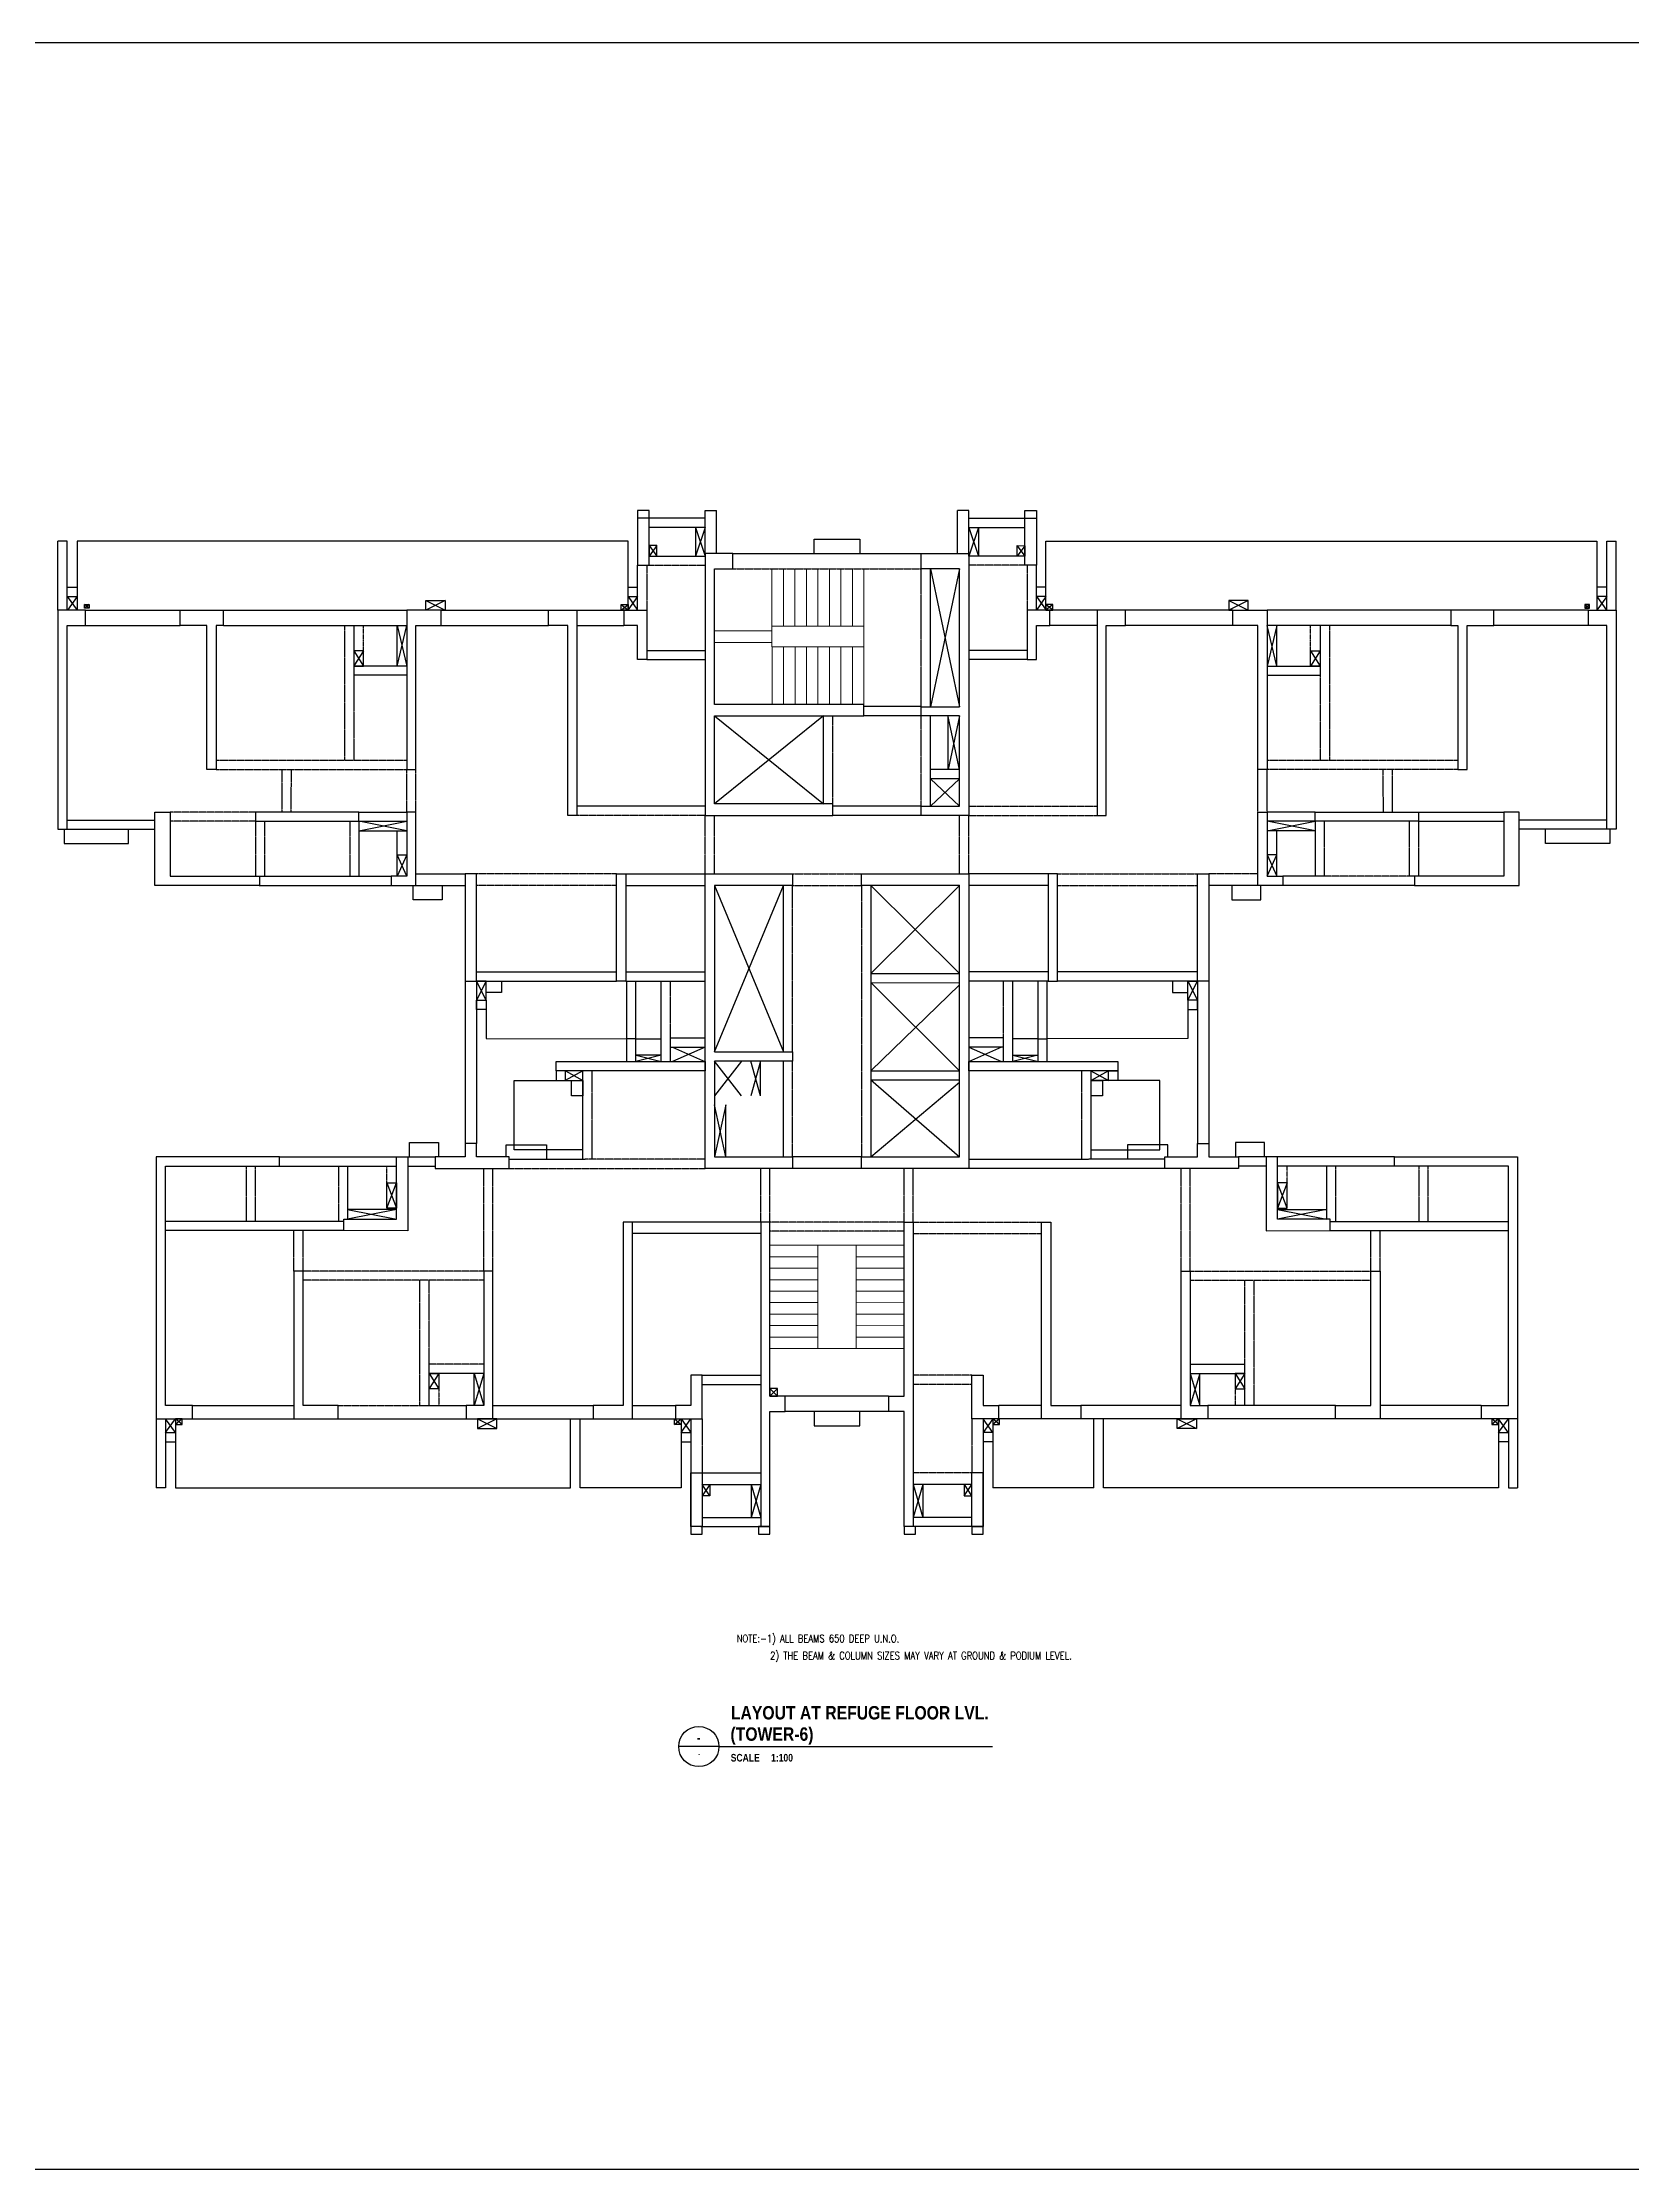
# Model space of a CAD drawing. Header units: millimetres. Extents: x 206 to 857355, y 5291 to 60826.
# Drawn here: x 399040 to 440510, y 5291 to 60826 of the extents above; entities that cross this region are included whole.
import ezdxf
from ezdxf.enums import TextEntityAlignment as Align

# ---------------------------------------------------------------- set-up
doc = ezdxf.new("R2010")
doc.units = ezdxf.units.MM
doc.header["$PDMODE"] = 35
doc.linetypes.add('HIDDEN', pattern=[0.375, 0.25, -0.125])
for name, color, linetype in [('A-REFR-TITL-100', 2, 'Continuous'), ('BEAM', 3, 'Continuous'), ('COL', 6, 'Continuous'), ('COVER', 2, 'Continuous'), ('CUT', 9, 'Continuous'), ('TEXT', 3, 'Continuous')]:
    doc.layers.add(name, color=color, linetype=linetype)
for name, color, linetype, lineweight in [('Boundary', 40, 'Continuous', 30), ('Origin', 40, 'Continuous', 30), ('S-STRS', 31, 'Continuous', 18)]:
    doc.layers.add(name, color=color, linetype=linetype, lineweight=lineweight)
doc.styles.add('Arial', font='arial.ttf', dxfattribs={"height": 125})
doc.styles.add('ARIAL-TITLE', font='arialbd.ttf')
doc.styles.add('ROMANS', font='romans.shx', dxfattribs={"width": 0.8})

# ---------------------------------------------------------------- blocks, each defined once
blk = doc.blocks.new('A-DETAIL-TITLE-100')
at = {"layer": 'A-REFR-TITL-100', "linetype": 'Continuous'}
blk.add_line((0, 0), (-1050, 0), dxfattribs=at)
blk.add_circle((-525, 0), 525, dxfattribs=at)
at = {"layer": 'A-REFR-TITL-100', "color": 4, "style": 'ARIAL-TITLE'}
for tag, p, height in [('TITLE1', (450, 937), 500), ('TITLE2', (450, 237), 500), ('SCALE1', (450, -480), 300), ('SCALE2', (2479, -480), 300)]:
    blk.add_attdef(tag, p, '', height=height, dxfattribs=at)
at = {"layer": 'A-REFR-TITL-100', "color": 4, "linetype": 'Continuous', "style": 'ARIAL-TITLE'}
blk.add_attdef('DRWG-NO', text='', height=400, dxfattribs=at).set_placement((-751, 326), align=Align.MIDDLE)
at = {"layer": 'A-REFR-TITL-100', "color": 4, "linetype": 'Continuous', "style": 'Arial', "width": 0.8}
blk.add_attdef('DRAWING-REF', text='', height=200, dxfattribs=at).set_placement((-735, -270), align=Align.MIDDLE)

msp = doc.modelspace()

# ---------------------------------------------------------------- linework, layer by layer
at = {"layer": 'A-REFR-TITL-100', "linetype": 'Continuous'}
msp.add_line((416693, 16334), (423831, 16332), dxfattribs=at)
at = {"layer": 'BEAM'}
for p, q in [((414871, 48607), (414571, 48607)), ((414571, 48607), (414571, 48408)), ((414871, 48408), (414871, 48607)), ((416335, 48407), (414871, 48408)), ((416335, 47487), (416330, 48607)), ((416330, 48607), (416630, 48607)), ((416634, 47487), (416630, 48607)), ((422916, 47486), (422920, 48607)), ((423220, 48607), (422920, 48607)), ((423215, 47486), (423220, 48607)), ((423215, 48407), (424679, 48407)), ((424679, 48407), (424679, 48607)), ((424679, 48607), (424979, 48607)), ((424979, 48607), (424979, 48407)), ((399440, 46006), (399440, 47806)), ((399680, 47806), (399440, 47806)), ((399680, 46006), (399680, 47806)), ((416335, 48167), (414871, 48168)), ((423215, 48167), (424679, 48167)), ((439870, 47805), (440110, 47805)), ((439870, 46005), (439870, 47805)), ((440110, 46005), (440110, 47805)), ((414871, 47418), (416335, 47417)), ((417055, 47485), (421975, 47485)), ((424679, 47417), (423214, 47417)), ((414571, 46005), (414571, 47177)), ((422215, 43485), (422215, 47085)), ((424979, 46004), (424979, 47177)), ((400160, 46006), (402630, 46006)), ((403755, 46006), (408546, 46006)), ((406981, 45606), (408546, 45605)), ((407161, 45605), (407161, 44305)), ((409446, 46005), (412246, 46005)), ((412986, 46005), (414220, 46005)), ((426564, 46005), (425329, 46005)), ((430104, 46005), (427304, 46005)), ((432568, 45605), (431003, 45605)), ((435795, 46005), (431003, 46005)), ((432389, 45605), (432389, 44304)), ((439389, 46005), (436920, 46005)), ((408546, 44544), (407161, 44544)), ((431003, 44544), (432389, 44544)), ((419425, 40947), (419425, 43245)), ((422215, 40885), (422215, 43245)), ((422975, 41845), (422215, 41845)), ((422975, 41605), (422215, 41605)), ((407297, 40495), (408546, 40495)), ((407297, 40495), (407297, 39060)), ((432252, 40494), (431003, 40494)), ((432252, 40494), (432252, 39059)), ((407057, 39060), (408136, 39060)), ((432492, 39059), (431413, 39059)), ((404697, 38820), (408136, 38820)), ((408786, 38820), (410069, 38820)), ((414260, 38820), (416336, 38820)), ((418375, 34470), (418375, 38820)), ((420655, 38819), (420655, 31729)), ((425290, 38819), (423214, 38820)), ((430763, 38819), (429481, 38819)), ((434852, 38819), (431413, 38819)), ((410069, 36320), (410069, 32083)), ((410369, 36321), (414020, 36320)), ((410369, 36320), (410369, 32083)), ((414260, 36320), (416336, 36320)), ((414288, 34221), (414287, 36320)), ((414528, 34221), (414527, 36320)), ((415187, 34221), (415187, 36320)), ((420655, 36520), (422975, 36519)), ((420655, 36280), (422975, 36279)), ((425290, 36320), (423214, 36320)), ((424363, 34220), (424363, 36320)), ((425022, 34220), (425022, 36320)), ((425262, 34220), (425262, 36320)), ((429181, 36320), (425530, 36320)), ((429181, 36320), (429180, 32083)), ((429481, 36320), (429480, 32083)), ((414528, 34816), (414288, 34816)), ((415427, 34221), (415427, 34836)), ((415427, 34596), (416336, 34596)), ((424123, 34595), (423214, 34595)), ((424123, 34220), (424123, 34835)), ((425022, 34815), (425262, 34816)), ((413145, 31667), (413145, 33975)), ((418375, 31729), (418375, 34229)), ((420655, 33981), (422975, 33981)), ((426405, 31667), (426405, 33974)), ((420655, 33741), (422975, 33741)), ((405225, 31730), (408276, 31730)), ((408576, 31730), (409291, 31730)), ((411218, 31670), (413204, 31667)), ((428331, 31669), (426345, 31667)), ((430974, 31729), (430258, 31729)), ((434325, 31729), (431274, 31729)), ((406760, 31490), (408276, 31490)), ((407000, 31490), (407000, 30105)), ((432790, 31489), (431274, 31489)), ((432550, 31489), (432550, 30104)), ((409129, 25240), (409129, 26315)), ((430420, 25239), (430420, 26314)), ((410555, 26075), (409129, 26075)), ((428994, 26074), (430420, 26074)), ((408944, 25240), (410095, 25240)), ((421126, 25080), (418426, 25080)), ((430605, 25239), (429454, 25239)), ((402009, 24890), (402009, 23090)), ((402249, 24890), (402249, 23090)), ((402950, 24890), (405599, 24890)), ((406759, 24890), (410095, 24890)), ((410795, 24890), (413409, 24890)), ((414434, 24890), (415560, 24890)), ((425115, 24890), (423990, 24890)), ((428754, 24889), (426140, 24890)), ((432790, 24889), (429454, 24889)), ((436599, 24889), (433950, 24889)), ((437300, 24889), (437300, 23089)), ((437540, 24889), (437540, 23089)), ((402249, 23090), (402009, 23090)), ((416259, 23178), (417784, 23178)), ((423289, 23178), (421765, 23178)), ((437300, 23089), (437540, 23089)), ((416259, 22318), (417784, 22318)), ((423289, 22318), (421764, 22318)), ((416224, 22078), (417784, 22078)), ((423324, 22078), (421764, 22078))]:
    msp.add_line(p, q, dxfattribs=at)
at = {"layer": 'BEAM', "linetype": 'HIDDEN', "ltscale": 10}
for p, q in [((414811, 47177), (414811, 46005)), ((414871, 47178), (416335, 47177)), ((417055, 47085), (421975, 47085)), ((421975, 43485), (421975, 47085)), ((424679, 47177), (423214, 47177)), ((424739, 47177), (424739, 46004)), ((400161, 45606), (402630, 45606)), ((403755, 45606), (406981, 45606)), ((406921, 45605), (406921, 42085)), ((409446, 45605), (412246, 45605)), ((412986, 45605), (414220, 45605)), ((426564, 45605), (425329, 45604)), ((430104, 45605), (427304, 45605)), ((435795, 45605), (432568, 45605)), ((432629, 45605), (432629, 42084)), ((439389, 45605), (436920, 45605)), ((414810, 44955), (416336, 44955)), ((414810, 44715), (416336, 44715)), ((424740, 44955), (423214, 44955)), ((424740, 44715), (423214, 44715)), ((407161, 44305), (407161, 42085)), ((408546, 44304), (407161, 44305)), ((431003, 44304), (432389, 44304)), ((432389, 44304), (432389, 42084)), ((421975, 43486), (420475, 43486)), ((419665, 40947), (419665, 43245)), ((421975, 43246), (420475, 43246)), ((421975, 40885), (421975, 43245)), ((403570, 42085), (408546, 42085)), ((403570, 41845), (408546, 41845)), ((405286, 41845), (405282, 40735)), ((405526, 41845), (405522, 40735)), ((408546, 40735), (408546, 41845)), ((408786, 40735), (408786, 41845)), ((430763, 40734), (430763, 41844)), ((435980, 42084), (431003, 42084)), ((435980, 41844), (431003, 41844)), ((431003, 40734), (431003, 41844)), ((434023, 41844), (434027, 40734)), ((434263, 41844), (434267, 40734)), ((404597, 40735), (402370, 40735)), ((407297, 40735), (408546, 40735)), ((416335, 40885), (412986, 40885)), ((416336, 40646), (412986, 40645)), ((416337, 39120), (416337, 40645)), ((416577, 39120), (416577, 40645)), ((421975, 40885), (419665, 40885)), ((421975, 40645), (419665, 40645)), ((422975, 39120), (422975, 40645)), ((423214, 40884), (426564, 40884)), ((423214, 40645), (426564, 40644)), ((423215, 39120), (423215, 40645)), ((432252, 40734), (431003, 40734)), ((434952, 40734), (437180, 40734)), ((399680, 40526), (401970, 40525)), ((404597, 40495), (402370, 40495)), ((404597, 40495), (404597, 39060)), ((404837, 40495), (404837, 39060)), ((407057, 40495), (407057, 39060)), ((432492, 40494), (432492, 39059)), ((434712, 40494), (434712, 39059)), ((434952, 40494), (437180, 40494)), ((434952, 40494), (434952, 39059)), ((439870, 40525), (437580, 40525)), ((404697, 39060), (407057, 39060)), ((408786, 39120), (410069, 39120)), ((414020, 39120), (410309, 39120)), ((414260, 39120), (416336, 39120)), ((418615, 39120), (420415, 39120)), ((425290, 39119), (423214, 39120)), ((425530, 39119), (429241, 39119)), ((430763, 39119), (429481, 39119)), ((434852, 39059), (432492, 39059)), ((414020, 38820), (410369, 38820)), ((418615, 34470), (418615, 38820)), ((418615, 38820), (420415, 38820)), ((420415, 38819), (420415, 31729)), ((425530, 38819), (429181, 38819)), ((410369, 36560), (414020, 36560)), ((414260, 36560), (416336, 36560)), ((415427, 34836), (415427, 36320)), ((425290, 36560), (423214, 36560)), ((424123, 34835), (424123, 36320)), ((429181, 36560), (425530, 36560)), ((415427, 34836), (416336, 34836)), ((424123, 34835), (423214, 34835)), ((413385, 31667), (413385, 33975)), ((418615, 31729), (418615, 34229)), ((426165, 31667), (426165, 33974)), ((416336, 31667), (413204, 31667)), ((420415, 31730), (418615, 31730)), ((423213, 31667), (426345, 31667)), ((404350, 31489), (404350, 30042)), ((404590, 31489), (404590, 30042)), ((405225, 31490), (406760, 31490)), ((406760, 31490), (406760, 30045)), ((408575, 31490), (409291, 31490)), ((410555, 28750), (410555, 31428)), ((410795, 28750), (410795, 31428)), ((411217, 31430), (416335, 31430)), ((417784, 30030), (417784, 31427)), ((418024, 30030), (418024, 31427)), ((420415, 31430), (418615, 31430)), ((421525, 30030), (421525, 31427)), ((421765, 30030), (421765, 31427)), ((428332, 31429), (423215, 31430)), ((428755, 28750), (428755, 31428)), ((428995, 28750), (428995, 31428)), ((430974, 31489), (430258, 31489)), ((432790, 31489), (432790, 30044)), ((434325, 31489), (432790, 31489)), ((434960, 31489), (434960, 30041)), ((435200, 31489), (435200, 30041)), ((406899, 30043), (402249, 30045)), ((417784, 30030), (414435, 30030)), ((421526, 30028), (418026, 30028)), ((421765, 30030), (425115, 30029)), ((432650, 30043), (437300, 30044)), ((406899, 29805), (402249, 29805)), ((405599, 28750), (405599, 29803)), ((405839, 28750), (405839, 29803)), ((417784, 29730), (414435, 29730)), ((421526, 29788), (418026, 29788)), ((421765, 29730), (425115, 29729)), ((432650, 29804), (437300, 29804)), ((433710, 28750), (433710, 29802)), ((433950, 28750), (433950, 29802)), ((410555, 28750), (405839, 28750)), ((410555, 28510), (405839, 28510)), ((408889, 25240), (408889, 28510)), ((409129, 26315), (409129, 28510)), ((428995, 28750), (433710, 28750)), ((428995, 28510), (433710, 28510)), ((430420, 26314), (430420, 28510)), ((430660, 25239), (430660, 28510)), ((410555, 26315), (409129, 26315)), ((428994, 26314), (430420, 26314)), ((416259, 26027), (417785, 26027)), ((416259, 25787), (417785, 25787)), ((423290, 26027), (421765, 26027)), ((423290, 25787), (421765, 25787)), ((402950, 25240), (405599, 25240)), ((406759, 25240), (408944, 25240)), ((410795, 25240), (413409, 25240)), ((414434, 25240), (415560, 25240)), ((421126, 25480), (418426, 25480)), ((425115, 25240), (423990, 25240)), ((428754, 25239), (426140, 25240)), ((432790, 25239), (430605, 25239)), ((436599, 25239), (433950, 25239)), ((416259, 23478), (417784, 23478)), ((423290, 23478), (421765, 23478))]:
    msp.add_line(p, q, dxfattribs=at)
at = {"layer": 'BEAM', "ltscale": 10}
for p, q in [((399680, 40286), (401970, 40285)), ((439870, 40285), (437580, 40285))]:
    msp.add_line(p, q, dxfattribs=at)
at = {"layer": 'BEAM'}
for points in [[(415960, 24890), (415959, 23478)], [(423590, 24890), (423590, 23478)]]:
    msp.add_lwpolyline(points, dxfattribs=at)
at = {"layer": 'BEAM', "linetype": 'HIDDEN', "ltscale": 10}
for points in [[(416259, 24890), (416259, 23478)], [(423290, 24890), (423290, 23478)]]:
    msp.add_lwpolyline(points, dxfattribs=at)
at = {"layer": 'BEAM'}
for points in [[(415960, 21881), (416260, 21881), (416260, 22079), (415960, 22079)], [(417725, 21881), (418025, 21881), (418025, 22079), (417725, 22079)], [(421525, 21881), (421825, 21881), (421825, 22079), (421525, 22079)], [(423290, 21881), (423590, 21881), (423590, 22079), (423290, 22079)]]:
    msp.add_lwpolyline(points, close=True, dxfattribs=at)
at = {"layer": 'Boundary'}
msp.add_lwpolyline([(346832, 60826), (494704, 60826), (494704, 5291), (346832, 5291)], close=True, dxfattribs=at)
at = {"layer": 'COL'}
for p, q in [((415959, 23478), (415959, 22078)), ((423590, 23478), (423589, 22078))]:
    msp.add_line(p, q, dxfattribs=at)
for points in [[(414871, 48408), (414571, 48408), (414571, 47177), (414871, 47177)], [(424679, 48407), (424979, 48407), (424979, 47177), (424679, 47177)], [(416335, 40645), (419665, 40645), (419665, 40945), (416575, 40945), (416575, 43245), (420475, 43245), (420475, 43545), (416575, 43545), (416575, 47085), (417055, 47085), (417055, 47485), (416335, 47485)], [(423215, 40645), (421975, 40645), (421975, 40885), (422975, 40885), (422975, 43245), (421975, 43245), (421975, 43485), (422975, 43485), (422975, 47085), (421975, 47085), (421975, 47485), (423215, 47485)], [(399680, 40286), (399680, 45606), (400160, 45606), (400160, 46006), (399440, 46006), (399440, 40286)], [(403570, 45606), (403570, 41845), (403330, 41845), (403330, 45606), (402630, 45606), (402630, 46006), (403755, 46006), (403755, 45606)], [(408546, 41845), (408786, 41845), (408786, 45605), (409446, 45605), (409446, 46005), (408546, 46006)], [(412246, 46005), (412986, 46005), (412986, 40645), (412746, 40645), (412746, 45605), (412246, 45605)], [(427304, 46005), (426564, 46005), (426564, 40644), (426804, 40644), (426804, 45604), (427304, 45604)], [(431003, 41844), (430763, 41844), (430763, 45605), (430104, 45605), (430104, 46005), (431003, 46005)], [(435980, 45605), (435980, 41844), (436220, 41844), (436220, 45605), (436920, 45605), (436920, 46005), (435795, 46005), (435795, 45605)], [(439870, 40285), (439870, 45605), (439389, 45605), (439389, 46005), (440110, 46005), (440110, 40285)], [(401970, 40735), (402370, 40735), (402370, 40285), (402370, 39060), (404701, 39060), (404701, 38820), (401970, 38820)], [(407297, 40495), (407297, 40735), (404597, 40735), (404597, 40495)], [(408546, 39060), (408136, 39060), (408136, 38820), (408786, 38820), (408786, 40735), (408546, 40735)], [(431003, 39059), (431413, 39059), (431413, 38819), (430763, 38820), (430763, 40734), (431003, 40734)], [(432252, 40494), (432252, 40734), (434952, 40734), (434952, 40494)], [(437580, 40734), (437180, 40734), (437180, 40284), (437180, 39059), (434848, 39059), (434848, 38819), (437580, 38819)], [(410069, 39120), (410069, 36320), (410369, 36320), (410369, 39120)], [(414260, 39120), (414260, 36320), (414020, 36320), (414020, 39120)], [(416334, 31430), (416335, 39120), (418615, 39120), (418615, 38820), (416575, 38820), (416575, 34470), (418615, 34470), (418615, 34230), (416575, 34230), (416574, 31730), (418615, 31730), (418615, 31430)], [(420415, 31730), (422975, 31730), (422975, 38820), (420415, 38820), (420415, 39120), (423215, 39120), (423215, 31430), (420415, 31430)], [(425290, 39119), (425290, 36320), (425530, 36320), (425530, 39119)], [(429481, 39119), (429481, 36320), (429181, 36320), (429181, 39119)], [(416335, 34220), (416335, 33980), (412447, 33980), (412447, 34220)], [(423215, 34220), (427105, 34220), (427105, 33980), (423215, 33980)], [(408276, 30105), (408276, 31730), (408576, 31730), (408576, 29803), (406899, 29805), (406899, 30105)], [(410369, 31730), (410369, 32080), (410069, 32080), (410069, 31730), (409291, 31730), (409291, 31430), (411217, 31430), (411217, 31730)], [(429180, 31729), (429180, 32079), (429480, 32079), (429480, 31729), (430258, 31729), (430258, 31429), (428332, 31429), (428332, 31729)], [(431274, 30104), (431274, 31729), (430974, 31729), (430974, 29802), (432650, 29804), (432650, 30104)], [(414435, 30030), (414195, 30030), (414195, 25240), (413409, 25240), (413409, 24890), (414434, 24890)], [(418024, 25480), (418025, 30030), (417785, 30030), (417784, 22078), (418024, 22078), (418024, 25080), (418424, 25080), (418424, 25480)], [(421525, 25480), (421525, 30030), (421765, 30030), (421764, 22078), (421524, 22078), (421525, 25080), (421125, 25080), (421125, 25480)], [(425115, 30029), (425355, 30029), (425355, 25240), (426140, 25240), (426140, 24890), (425115, 24890)], [(405839, 25240), (405839, 28750), (405599, 28750), (405599, 24890), (406759, 24890), (406759, 25240)], [(410555, 25240), (410095, 25240), (410095, 24890), (410795, 24890), (410795, 28750), (410555, 28750)], [(428994, 25239), (429454, 25239), (429454, 24889), (428754, 24889), (428755, 28750), (428995, 28750)], [(433710, 25239), (433710, 28750), (433950, 28750), (433950, 24889), (432790, 24889), (432790, 25239)], [(415959, 23478), (416259, 23478), (416259, 22078), (415959, 22078)], [(423590, 23478), (423289, 23478), (423289, 22078), (423589, 22078)]]:
    msp.add_lwpolyline(points, close=True, dxfattribs=at)
for points in [[(414220, 46005), (414810, 46005), (414810, 44715), (414570, 44715), (414570, 45605), (414220, 45605), (414220, 46005)], [(425329, 46004), (424740, 46004), (424740, 44715), (424980, 44715), (424980, 45604), (425329, 45604), (425329, 46004)], [(402309, 31730), (402309, 31730), (402009, 31730), (402009, 24890), (402950, 24890), (402950, 25240), (402249, 25240), (402249, 31490), (405225, 31490), (405225, 31730), (402309, 31730)], [(437240, 31729), (437240, 31729), (437540, 31729), (437540, 24889), (436599, 24889), (436599, 25239), (437300, 25239), (437300, 31489), (434325, 31489), (434325, 31729), (437240, 31729)], [(415560, 24890), (416260, 24890), (416260, 26027), (415959, 26027), (415959, 25240), (415560, 25240), (415560, 24890)], [(423990, 24890), (423290, 24890), (423290, 26027), (423590, 26027), (423590, 25240), (423990, 25240), (423990, 24890)]]:
    msp.add_lwpolyline(points, dxfattribs=at)
at = {"layer": 'COVER'}
for p, q in [((399680, 46606), (399940, 46605)), ((399680, 46366), (399940, 46365)), ((414321, 46605), (414571, 46604)), ((414321, 46365), (414571, 46365)), ((425229, 46604), (424979, 46603)), ((425229, 46364), (424979, 46364)), ((439870, 46605), (439610, 46604)), ((439870, 46365), (439610, 46364)), ((422676, 41845), (422677, 43252)), ((407298, 40245), (408267, 40245)), ((408267, 40245), (408547, 40245)), ((431282, 40245), (431003, 40245)), ((432252, 40245), (431282, 40244)), ((410619, 35820), (410619, 34820)), ((428931, 35820), (428931, 34819)), ((415187, 34390), (414529, 34390)), ((417775, 33327), (417775, 34230)), ((424363, 34389), (425021, 34390)), ((416876, 31730), (416876, 33087)), ((408276, 30356), (406999, 30355)), ((431274, 30355), (432550, 30354)), ((410304, 25240), (410304, 26075)), ((429245, 25239), (429245, 26074)), ((402249, 24530), (402509, 24530)), ((402509, 24890), (402509, 23091)), ((412819, 23090), (412819, 24890)), ((413070, 23090), (413070, 24890)), ((415709, 24740), (415709, 24290)), ((415709, 24530), (415960, 24530)), ((423840, 24530), (423590, 24530)), ((423840, 24739), (423840, 24290)), ((426479, 23090), (426479, 24890)), ((426730, 23090), (426730, 24890)), ((437040, 24889), (437040, 23090)), ((437300, 24529), (437040, 24529)), ((402249, 24290), (402509, 24291)), ((415709, 24290), (415960, 24290)), ((415709, 24290), (415711, 23090)), ((423840, 24290), (423590, 24290)), ((423840, 24290), (423840, 23090)), ((437300, 24289), (437040, 24290)), ((415711, 23090), (413070, 23090)), ((416459, 22878), (416259, 22878)), ((416459, 23178), (416459, 22878)), ((417534, 23178), (417534, 22318)), ((422015, 23177), (422015, 22317)), ((423090, 23177), (423090, 22878)), ((423090, 22878), (423289, 22878))]:
    msp.add_line(p, q, dxfattribs=at)
at = {"layer": 'COVER', "linetype": 'HIDDEN', "ltscale": 3}
for p, q in [((407414, 44944), (407414, 45606)), ((432136, 44944), (432136, 45605)), ((408025, 31055), (408025, 31490)), ((431524, 31054), (431524, 31489)), ((409379, 25675), (409379, 25240)), ((430170, 25674), (430170, 25239))]:
    msp.add_line(p, q, dxfattribs=at)
at = {"layer": 'COVER', "linetype": 'HIDDEN', "ltscale": 2}
for p, q in [((408297, 39560), (408296, 40245)), ((431253, 39560), (431253, 40245))]:
    msp.add_line(p, q, dxfattribs=at)
at = {"layer": 'COVER'}
for points in [[(416335, 48166), (416085, 48166), (416085, 47418), (416335, 47418)], [(423215, 48166), (423465, 48166), (423465, 47418), (423215, 47418)], [(415070, 47690), (414871, 47690), (414871, 47418), (415070, 47418)], [(424480, 47690), (424679, 47689), (424679, 47418), (424480, 47418)], [(400260, 46056), (400135, 46056), (400135, 46156), (400260, 46156)], [(409047, 46255), (409546, 46255), (409546, 46006), (409047, 46006)], [(430503, 46254), (430004, 46255), (430004, 46005), (430503, 46005)], [(439290, 46055), (439415, 46055), (439415, 46155), (439290, 46155)], [(408298, 45605), (408546, 45605), (408546, 44544), (408298, 44544)], [(431252, 45605), (431003, 45605), (431003, 44544), (431252, 44544)], [(407414, 44944), (407161, 44944), (407161, 44544), (407414, 44544)], [(432136, 44944), (432389, 44944), (432389, 44544), (432136, 44544)], [(408297, 39620), (408547, 39620), (408547, 39060), (408297, 39060)], [(431253, 39619), (431003, 39619), (431003, 39059), (431253, 39059)], [(410369, 35820), (410619, 35820), (410619, 36319), (410369, 36320)], [(411019, 36021), (410619, 36021), (410619, 36321), (411019, 36321)], [(428531, 36020), (428931, 36020), (428931, 36320), (428531, 36320)], [(429181, 35820), (428931, 35820), (428931, 36318), (429181, 36320)], [(412445, 33977), (412445, 33726), (412685, 33726), (412685, 33977)], [(427104, 33977), (427104, 33726), (426864, 33726), (426864, 33977)], [(412845, 33726), (413145, 33726), (413145, 33328), (412845, 33328)], [(426405, 33726), (426705, 33726), (426705, 33327), (426405, 33327)], [(408025, 31055), (408275, 31055), (408275, 30388), (408025, 30388)], [(431524, 31054), (431274, 31054), (431274, 30387), (431524, 30387)], [(409379, 25675), (409129, 25675), (409129, 26075), (409380, 26075)], [(418224, 25681), (418026, 25681), (418026, 25481), (418224, 25481)], [(430170, 25674), (430420, 25674), (430420, 26074), (430169, 26074)], [(402509, 24740), (402684, 24740), (402684, 24890), (402509, 24890)], [(410395, 24640), (410895, 24640), (410895, 24890), (410395, 24890)], [(415709, 24740), (415534, 24740), (415534, 24890), (415709, 24890)], [(423840, 24739), (424015, 24739), (424015, 24889), (423840, 24889)], [(429154, 24639), (428654, 24639), (428654, 24889), (429154, 24889)], [(436865, 24739), (437040, 24739), (437040, 24889), (436865, 24889)]]:
    msp.add_lwpolyline(points, close=True, dxfattribs=at)
for points in [[(419175, 47486), (419175, 47860), (420375, 47860), (420375, 47485)], [(414146, 46155), (414321, 46155), (414321, 46005), (414146, 46005), (414146, 46155)], [(425404, 46154), (425229, 46154), (425229, 46004), (425404, 46004), (425404, 46154)], [(399605, 40287), (399605, 39912), (401280, 39912), (401280, 40287)], [(439945, 40286), (439945, 39911), (438270, 39911), (438270, 40286)], [(409467, 38820), (409467, 38444), (408717, 38444), (408717, 38820)], [(430083, 38819), (430083, 38444), (430833, 38444), (430833, 38819)], [(410619, 35820), (410619, 35580), (410369, 35580), (410369, 35820), (410619, 35820)], [(428931, 35820), (428931, 35580), (429181, 35580), (429181, 35820), (428931, 35820)], [(410619, 34820), (414288, 34816)], [(414528, 34816), (415187, 34815)], [(425022, 34815), (424363, 34815)], [(428931, 34819), (425262, 34816)], [(413145, 31914), (411347, 31914), (411347, 33727), (413145, 33726)], [(426405, 31914), (428203, 31914), (428203, 33726), (426405, 33726)], [(408620, 31730), (408620, 32105), (409370, 32105), (409370, 31731)], [(411143, 31730), (411143, 32043), (412193, 32043), (412193, 31669)], [(428406, 31729), (428406, 32042), (427356, 32042), (427356, 31668)], [(430929, 31729), (430929, 32104), (430179, 32104), (430180, 31731)], [(419175, 25080), (419175, 24705), (420375, 24705), (420375, 25080)], [(402509, 23090), (412819, 23090)], [(426479, 23089), (423840, 23090)], [(437040, 23089), (426730, 23089)]]:
    msp.add_lwpolyline(points, dxfattribs=at)
for points in [[(414321, 46004, -41), (414321, 47805, -41), (399940, 47806, -110), (399940, 46006, -84)], [(425229, 46004, -41), (425229, 47804, -41), (439610, 47805, -110), (439610, 46005, -84)]]:
    msp.add_polyline3d(points, dxfattribs=at)
at = {"layer": 'CUT'}
for p, q in [((416085, 48165), (416337, 47418)), ((416338, 48164), (416085, 47418)), ((423212, 48164), (423465, 47417)), ((423465, 48164), (423213, 47417)), ((414871, 47690), (415070, 47418)), ((415070, 47690), (414871, 47418)), ((424679, 47689), (424480, 47418)), ((424480, 47689), (424679, 47418)), ((422976, 47085), (422215, 43485)), ((422215, 47085), (422976, 43485)), ((399680, 46365), (399940, 46006)), ((399940, 46365), (399694, 46005)), ((400260, 46056), (400135, 46156)), ((400260, 46156), (400135, 46056)), ((409047, 46255), (409546, 46006)), ((409546, 46255), (409047, 46006)), ((414146, 46005), (414321, 46155)), ((414146, 46155), (414321, 46005)), ((414572, 46365), (414318, 46004)), ((414322, 46365), (414571, 46005)), ((424978, 46364), (425232, 46004)), ((425228, 46364), (424979, 46004)), ((425404, 46004), (425229, 46154)), ((425404, 46154), (425229, 46004)), ((430503, 46255), (430004, 46005)), ((430004, 46255), (430503, 46005)), ((439290, 46055), (439415, 46155)), ((439290, 46155), (439415, 46055)), ((439870, 46364), (439610, 46005)), ((439610, 46364), (439856, 46004)), ((408298, 44544), (408546, 45605)), ((408298, 45605), (408546, 44544)), ((431252, 45605), (431003, 44543)), ((431252, 44544), (431003, 45605)), ((407161, 44944), (407414, 44546)), ((407414, 44944), (407163, 44548)), ((432136, 44944), (432387, 44547)), ((432389, 44944), (432136, 44545)), ((419425, 43245), (416578, 40945)), ((416578, 43245), (419425, 40945)), ((422976, 41845), (422672, 43265)), ((422976, 43245), (422677, 41845)), ((422976, 41605), (422218, 40885)), ((422218, 41605), (422976, 40885)), ((408547, 40245), (407298, 40495)), ((407298, 40245), (408547, 40495)), ((431003, 40245), (432252, 40495)), ((432252, 40245), (431003, 40495)), ((408547, 39060), (408297, 39620)), ((408547, 39620), (408297, 39060)), ((431003, 39059), (431253, 39619)), ((431003, 39619), (431253, 39059)), ((416575, 38820), (418375, 34470)), ((416575, 34470), (418375, 38820)), ((420655, 36520), (422975, 38820)), ((420655, 38820), (422975, 36520)), ((410619, 35820), (410369, 36319)), ((410619, 36319), (410369, 35820)), ((420654, 33980), (422975, 36220)), ((420655, 36280), (422975, 33980)), ((428931, 35820), (429181, 36318)), ((428931, 36318), (429181, 35820)), ((416335, 34596), (415485, 34219)), ((415485, 34596), (416339, 34216)), ((424065, 34595), (423211, 34216)), ((423214, 34595), (424065, 34218)), ((413145, 33977), (412684, 33726)), ((412685, 33977), (413144, 33726)), ((415187, 34390), (414528, 34221)), ((414529, 34390), (415187, 34221)), ((417282, 34230), (416577, 33327)), ((417282, 33327), (416578, 34229)), ((417775, 33327), (417522, 34230)), ((417775, 34230), (417522, 33327)), ((425021, 34390), (424363, 34220)), ((424363, 34389), (425022, 34220)), ((426404, 33976), (426865, 33726)), ((426864, 33977), (426405, 33726)), ((420655, 33741), (422975, 31730)), ((420655, 31731), (422975, 33680)), ((416876, 33087), (416576, 31731)), ((416876, 31730), (416577, 33087)), ((408025, 31055), (408275, 30388)), ((408025, 30388), (408275, 31055)), ((431524, 31054), (431274, 30387)), ((431524, 30387), (431274, 31054)), ((406999, 30355), (408276, 30103)), ((408275, 30355), (407000, 30105)), ((432550, 30354), (431273, 30102)), ((431274, 30354), (432550, 30104)), ((409379, 26075), (409129, 25679)), ((409129, 26075), (409379, 25675)), ((410305, 26073), (410555, 25240)), ((410555, 26073), (410305, 25241)), ((418026, 25681), (418224, 25480)), ((418026, 25481), (418224, 25681)), ((429244, 26072), (428994, 25240)), ((428994, 26072), (429245, 25240)), ((430170, 26074), (430420, 25678)), ((430420, 26074), (430170, 25674)), ((402249, 24530), (402509, 24890)), ((402509, 24531), (402249, 24890)), ((402684, 24740), (402509, 24890)), ((402684, 24890), (402509, 24740)), ((410395, 24890), (410895, 24640)), ((410895, 24890), (410395, 24640)), ((415534, 24740), (415709, 24890)), ((415534, 24890), (415709, 24740)), ((415709, 24530), (415959, 24892)), ((415709, 24890), (415960, 24530)), ((423840, 24890), (423589, 24530)), ((423840, 24530), (423590, 24892)), ((424015, 24739), (423840, 24889)), ((424015, 24889), (423840, 24739)), ((429154, 24889), (428654, 24639)), ((428654, 24889), (429154, 24639)), ((437040, 24739), (436865, 24889)), ((437040, 24889), (436865, 24739)), ((437300, 24529), (437040, 24889)), ((437040, 24530), (437300, 24889)), ((416459, 22878), (416254, 23178)), ((416459, 23176), (416259, 22882)), ((417785, 23177), (417534, 22318)), ((417534, 23175), (417784, 22318)), ((421764, 23177), (422015, 22317)), ((422015, 23175), (421764, 22318)), ((423090, 22878), (423295, 23177)), ((423090, 23176), (423289, 22882))]:
    msp.add_line(p, q, dxfattribs=at)
at = {"layer": 'Origin'}
msp.add_point((422965, 38820), dxfattribs=at)
at = {"layer": 'S-STRS'}
for p, q in [((418078, 45587), (418078, 47086)), ((418378, 45587), (418378, 47086)), ((418678, 45587), (418678, 47086)), ((418978, 45586), (418978, 47086)), ((419278, 45586), (419278, 47086)), ((419578, 45586), (419578, 47086)), ((419878, 45586), (419878, 47086)), ((420178, 45586), (420178, 47086)), ((420478, 45586), (420478, 47086)), ((418072, 45464), (416584, 45464)), ((418072, 45164), (416584, 45164)), ((418079, 45045), (418079, 43546)), ((418379, 45045), (418379, 43546)), ((418679, 45045), (418679, 43545)), ((418979, 45045), (418979, 43545)), ((419279, 45045), (419279, 43545)), ((419579, 45045), (419579, 43545)), ((419879, 45045), (419879, 43545)), ((420179, 45045), (420179, 43545)), ((420479, 45045), (420479, 43545)), ((419272, 29426), (418022, 29426)), ((419272, 29124), (418022, 29124)), ((420272, 29424), (421522, 29423)), ((420272, 29124), (421522, 29123)), ((419272, 28824), (418022, 28824)), ((419272, 28524), (418022, 28524)), ((420272, 28824), (421522, 28823)), ((420272, 28524), (421522, 28523)), ((419272, 28224), (418022, 28224)), ((419272, 27924), (418022, 27924)), ((420272, 28224), (421522, 28223)), ((420272, 27924), (421522, 27923)), ((419272, 27624), (418022, 27624)), ((419272, 27324), (418022, 27324)), ((420272, 27624), (421522, 27623)), ((420272, 27324), (421522, 27323)), ((419272, 27024), (418022, 27024)), ((419272, 26724), (418022, 26724)), ((420272, 27024), (421522, 27023)), ((420272, 26724), (421521, 26723))]:
    msp.add_line(p, q, dxfattribs=at)
for points in [[(420478, 45584), (420478, 45044), (418072, 45044), (418072, 45584)], [(420272, 26724), (420272, 29424), (419272, 29424), (419272, 26724)]]:
    msp.add_lwpolyline(points, close=True, dxfattribs=at)

# ---------------------------------------------------------------- block references
at = {"layer": 'A-REFR-TITL-100'}
ref = msp.add_blockref('A-DETAIL-TITLE-100', (416693, 16334), dxfattribs=dict(at, rotation=359.9854495483786))
ref.add_attrib('TITLE1', 'LAYOUT AT REFUGE FLOOR LVL.', (417005, 17042), dxfattribs={"color": 4, "height": 350, "rotation": 359.9854, "style": 'ARIAL-TITLE', "width": 0.84})
ref.add_attrib('TITLE2', '(TOWER-6)', (416994, 16485), dxfattribs={"color": 4, "height": 350, "rotation": 359.9854, "style": 'ARIAL-TITLE', "width": 0.84})
ref.add_attrib('DRWG-NO', '-', dxfattribs={"color": 4, "linetype": 'Continuous', "height": 250, "rotation": 359.9854, "style": 'ARIAL-TITLE', "width": 0.8}).set_placement((416167, 16562), align=Align.MIDDLE)
ref.add_attrib('DRAWING-REF', '-', dxfattribs={"color": 4, "linetype": 'Continuous', "height": 150, "rotation": 359.9854, "style": 'Arial', "width": 0.8}).set_placement((416179, 16145), align=Align.MIDDLE)
ref.add_attrib('SCALE1', 'SCALE', (417001, 15942), dxfattribs={"color": 4, "height": 200, "rotation": 359.9854, "style": 'ARIAL-TITLE', "width": 0.8})
ref.add_attrib('SCALE2', '1:100', (418054, 15942), dxfattribs={"color": 4, "height": 200, "rotation": 359.9854, "style": 'ARIAL-TITLE', "width": 0.8})

# ---------------------------------------------------------------- texts
at = {"layer": 'TEXT', "ltscale": 50, "style": 'ROMANS', "width": 0.8}
for s, p in [('NOTE:-1) ALL BEAMS 650 DEEP U.N.O.', (417155, 19155)), ('2) THE BEAM & COLUMN SIZES MAY VARY AT GROUND & PODIUM LEVEL.', (418030, 18710))]:
    msp.add_text(s, height=200, rotation=359.9854, dxfattribs=at).set_placement(p, align=Align.MIDDLE_LEFT)

doc.saveas('drawing.dxf')
